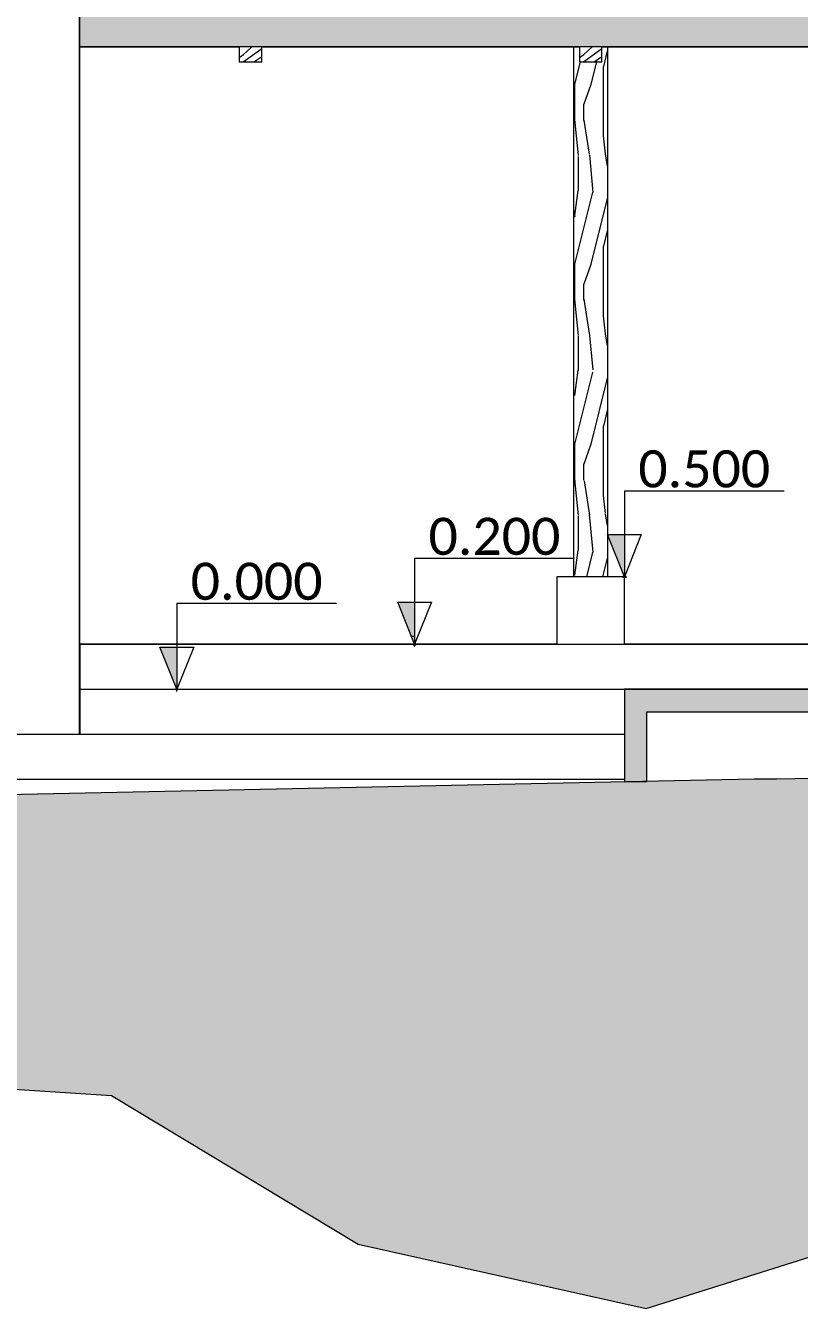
# Model space of a CAD drawing. Header units: metres. Extents: x -197 to 1099, y -24 to 14.
# Drawn here: x 605.21 to 608.65, y -2.75 to 2.95 of the extents above; entities that cross this region are included whole.
import ezdxf
from ezdxf.enums import TextEntityAlignment as Align

# ---------------------------------------------------------------- set-up
doc = ezdxf.new("R2010")
doc.units = ezdxf.units.M
doc.header["$LTSCALE"] = 0.001
doc.header["$PDMODE"] = 34
doc.header["$PDSIZE"] = 0.01
doc.layers.get('0').update_dxf_attribs({"lineweight": 13, "true_color": 0x000000})
for name, color, linetype, lineweight, true_color in [('Jach-Anotaciones-CalidaddeLínea  0.13', 7, 'Continuous', 13, 0x000000), ('Jach-Anotaciones-Hatch-Lum50%', 9, 'Continuous', 13, 0x808080), ('Jach-Anotaciones-Hatch-Lum80%', 250, 'Continuous', 13, 0x333333), ('JACH-Anotaciones-Textos-Lum75% @ 0.075', 7, 'Continuous', 13, 0x404040), ('JACH-Arq-Muros01-Carga', 7, 'Continuous', 25, 0x000000)]:
    doc.layers.add(name, color=color, linetype=linetype, lineweight=lineweight, true_color=true_color)
doc.styles.add('02a-Calibri-JACH(1.8mm)', font='calibri.ttf', dxfattribs={"height": 2.2})
pattern_1 = [(0, (169.421, 45.032), (0, 6.985), [5.08, -1.905]), (90, (169.421, 45.032), (-6.985, 4e-16), [5.08, -1.905])]

# ---------------------------------------------------------------- blocks, each defined once
blk = doc.blocks.new('*U507')
at = {"lineweight": 0, "ltscale": 100}
h = blk.add_hatch(dxfattribs=at)
h.set_pattern_fill('ANGLE', color=256)
h.set_pattern_definition(pattern_1)
h.paths.add_polyline_path([(0, 2.5), (0, 0), (1, 2.5)])
h = blk.add_hatch(color=256, dxfattribs=at)
h.dxf.hatch_style = 1
h.paths.add_polyline_path([(0, 2.5), (0, 0), (1, 2.5)])
for points in [[(0, 5.099), (-9.466, 5.099)], [(0, 5.099), (0, 1.25)]]:
    blk.add_lwpolyline(points, dxfattribs=at)
for points in [[(0, 0), (1, 2.5), (-1, 2.5)], [(0, 2.5), (0, 0), (1, 2.5)]]:
    blk.add_lwpolyline(points, close=True, dxfattribs=at)
blk.add_point((0, 0), dxfattribs=at)
at = {"lineweight": 0, "ltscale": 100, "style": '02a-Calibri-JACH(1.8mm)'}
blk.add_attdef('ALT', text='', height=2.2, dxfattribs=at).set_placement((-4.733, 6.401), align=Align.MIDDLE_CENTER)
blk = doc.blocks.new('*U508')
at = {"lineweight": 0, "ltscale": 100}
h = blk.add_hatch(dxfattribs=at)
h.set_pattern_fill('ANGLE', color=256)
h.set_pattern_definition(pattern_1)
h.paths.add_polyline_path([(0, 2.5), (0, 0), (1, 2.5)])
h = blk.add_hatch(color=256, dxfattribs=at)
h.dxf.hatch_style = 1
h.paths.add_polyline_path([(0, 2.5), (0, 0), (1, 2.5)])
for points in [[(0, 5.099), (-9.466, 5.099)], [(0, 5.099), (0, 1.25)]]:
    blk.add_lwpolyline(points, dxfattribs=at)
for points in [[(0, 0), (1, 2.5), (-1, 2.5)], [(0, 2.5), (0, 0), (1, 2.5)]]:
    blk.add_lwpolyline(points, close=True, dxfattribs=at)
blk.add_point((0, 0), dxfattribs=at)
at = {"lineweight": 0, "ltscale": 100, "style": '02a-Calibri-JACH(1.8mm)'}
blk.add_attdef('ALT', text='', height=2.2, dxfattribs=at).set_placement((-4.733, 6.401), align=Align.MIDDLE_CENTER)
blk = doc.blocks.new('*U360')
at = {"lineweight": 0, "ltscale": 100}
h = blk.add_hatch(dxfattribs=at)
h.set_pattern_fill('ANGLE', color=256)
h.set_pattern_definition(pattern_1)
h.paths.add_polyline_path([(0, 2.5), (0, 0), (1, 2.5)])
h = blk.add_hatch(color=256, dxfattribs=at)
h.dxf.hatch_style = 1
h.paths.add_polyline_path([(0, 2.5), (0, 0), (1, 2.5)])
for points in [[(0, 5.099), (-9.466, 5.099)], [(0, 5.099), (0, 1.25)]]:
    blk.add_lwpolyline(points, dxfattribs=at)
for points in [[(0, 0), (1, 2.5), (-1, 2.5)], [(0, 2.5), (0, 0), (1, 2.5)]]:
    blk.add_lwpolyline(points, close=True, dxfattribs=at)
blk.add_point((0, 0), dxfattribs=at)
at = {"lineweight": 0, "ltscale": 100, "style": '02a-Calibri-JACH(1.8mm)'}
blk.add_attdef('ALT', text='', height=2.2, dxfattribs=at).set_placement((-4.733, 6.401), align=Align.MIDDLE_CENTER)

msp = doc.modelspace()

# ---------------------------------------------------------------- hatches: boundary and pattern name
at = {"layer": 'Jach-Anotaciones-Hatch-Lum50%', "ltscale": 100}
h = msp.add_hatch(dxfattribs=at)
h.set_pattern_fill('218', color=256, scale=0.13, pattern_type=2)
h.set_pattern_definition([(0, (283.45113, 0.04875), (0.26, 0.13), [0.0325, -0.2275]), (0, (283.45113, 0.065), (0.26, 0.13), [0.0325, -0.0975]), (0, (283.58113, 0.08125), (0.26, 0.13), [0.0325, -0.2275]), (0, (283.38613, 0), (0.26, 0.13), [0.01625, -0.13, 0.01625, -0.0975]), (45, (283.40238, 0.0325), (0, 0.13), [0.02298097, -0.34471456]), (45, (283.38613, 0.08125), (0, 0.13), [0.016419, -0.35127653]), (45, (283.38613, 0.0975), (0, 0.13), [0.019695, -0.34800053]), (135, (283.54863, 0.0975), (1e-17, 0.13), [0.019695, -0.34800053]), (135, (283.54863, 0.08125), (1e-17, 0.13), [0.016419, -0.35127653]), (135, (283.53238, 0.0325), (1e-17, 0.13), [0.02298097, -0.34471456]), (26.56505, (283.41863, 0.0325), (-7e-12, 0.13), [0.036336105, -0.25435273]), (26.56505, (283.41863, 0.04875), (-7e-12, 0.13), [0.036336105, -0.25435273]), (26.56505, (283.35363, 0.065), (-7e-12, 0.13), [0.036336105, -0.25435273]), (26.56505, (283.35363, 0.08125), (-7e-12, 0.13), [0.036336105, -0.25435273]), (63.434949, (283.38613, 0), (7e-12, 0.13), [0.036336105, -0.54504157]), (63.434949, (283.40238, 0), (7e-12, 0.13), [0.036336105, -0.54504157]), (116.565051, (283.53238, 0), (-7e-12, 0.13), [0.036336105, -0.54504157]), (116.565051, (283.54863, 0), (-7e-12, 0.13), [0.036336105, -0.54504157]), (153.43495, (283.51613, 0.0325), (7e-12, 0.13), [0.036336105, -0.25435273]), (153.43495, (283.51613, 0.04875), (7e-12, 0.13), [0.036336105, -0.25435273]), (153.43495, (283.58113, 0.065), (7e-12, 0.13), [0.036336105, -0.25435273]), (153.43495, (283.58113, 0.08125), (7e-12, 0.13), [0.036336105, -0.25435273]), (82.8749837, (283.386128, 0), (6e-14, 0.13), [0.13101166, -1.96517535]), (97.1250163, (283.548628, 0), (-6e-14, 0.13), [0.13101166, -1.96517535])])
h.paths.add_polyline_path([(605.44577, 4.5), (622.52336, 4.5), (622.52336, 2.85783), (605.44577, 2.85783)])
h = msp.add_hatch(dxfattribs=at)
h.set_pattern_fill('WOOD_01', color=256, scale=0.65, angle=15, pattern_type=2)
h.set_pattern_definition([(15, (262.6135, 0.6092), (-0.1682324, 0.6278518), [0.13, -0.52]), (23.9726, (262.710648, 0.271812), (3.598878761, 1.637244577), [0.1250301, -12.3779689]), (20.7105, (262.694276, 0.3078), (5.482436252, 2.141934131), [0.1306487, -6.4017694]), (359.5779, (262.643806, 0.496156), (7.4110643642, -0.0329913203), [0.1955408, -19.358545]), (8.6599, (262.600846, 0.70671), (0.627851642, 0.168233715), [0.1177202, -5.7682794]), (0.0686, (262.715574, 0.353883), (2.679639248, 0.0450787525), [0.1009073, -9.9898058]), (3.6901, (262.39825, 0.65916), (0.62785191, 0.16823266), [0.2651493, -3.049213]), (20.7105, (262.72579, 0.215305), (5.482436252, 2.141934131), [0.0653244, -6.4670938]), (15, (262.64885, 0.4773), (-0.1682324, 0.6278518), [0.065, -0.585]), (15, (262.5031, 0.519), (-0.1682324, 0.6278518), [0.195, -0.455]), (26.3099, (262.60343, 0.64684), (2.343175057, 1.300779656), [0.066287, -3.2480754]), (17.7263, (262.60289, 0.397712), (12.3888042176, 3.9924969228), [0.1366547, -13.5288127]), (7.4054, (262.63933, 0.38729), (5.191045524, 0.7180111893), [0.0983625, -9.737921]), (15, (262.67187, 0.1403), (-0.1682324, 0.6278518), [0.13, -0.52]), (13.8309, (262.617493, 0.092077), (0.62785177293, 0.16823289234), [0.3185663, -31.538065]), (15, (262.4913, 0.56297), (-0.1682324, 0.6278518), [0.065, -0.585]), (15, (262.54064, 0.63), (-0.1682324, 0.6278518), [0.065, -0.585]), (15, (262.243, 0.6108), (-0.1682324, 0.6278518), [0.0975, -0.5525]), (5.5377, (262.40408, 0.68763), (0.62785177, 0.168232636), [0.1976897, -3.7561056]), (15, (262.20317, 0.6338), (-0.1682324, 0.6278518), [0.13, -0.52]), (15, (262.2855, 0.0502), (-0.1682324, 0.6278518), [0.0715, -0.5785]), (15, (262.5973, 0.1674), (-0.1682324, 0.6278518), [0.065, -0.585]), (15, (262.27205, 0.10046), (-0.1682324, 0.6278518), [0.1365, -0.5135]), (20.4403, (262.582164, 0.223926), (6.1102861815, 2.3101722548), [0.1371175, -13.5746468]), (15, (262.575, 0.27584), (-0.1682324, 0.6278518), [0.1235, -0.5265]), (15, (262.24514, 0.2009), (-0.1682324, 0.6278518), [0.0715, -0.5785]), (13.8309, (262.293561, 0.321557), (0.62785177293, 0.16823289234), [0.3185663, -31.538065]), (15, (262.3349, 0.3932), (-0.1682324, 0.6278518), [0.065, -0.585]), (15, (262.2671, 0.3952), (-0.1682324, 0.6278518), [0.065, -0.585]), (15, (262.51824, 0.4625), (-0.1682324, 0.6278518), [0.13, -0.52]), (15, (262.3893, 0.4414), (-0.1682324, 0.6278518), [0.065, -0.585]), (15, (262.24354, 0.4831), (-0.1682324, 0.6278518), [0.13, -0.52]), (34.6538, (262.48372, 0.26484), (6.2334412117, 4.361959957), [0.0966296, -9.5663139]), (26.3099, (262.32988, 0.41204), (2.343175057, 1.300779656), [0.066287, -3.2480754]), (26.3099, (262.58943, 0.44794), (2.343175057, 1.300779656), [0.066287, -3.2480754]), (20.7105, (262.33715, 0.636054), (5.482436252, 2.141934131), [0.0653244, -6.4670938]), (4.6952, (262.13074, 0.62785), (3.935342195, 0.381545815), [0.072672, -7.1945478]), (3.6901, (262.35458, 0.06873), (0.62785191, 0.16823266), [0.066287, -3.2480753]), (105, (262.4207, 0.073), (-0.6278518, -0.1682324), [0, -0.65]), (1.6076, (262.194666, 0.389268), (11.3464049135, 0.3485624666), [0.1403155, -13.8912501]), (26.3099, (262.5541, 0.57979), (2.343175057, 1.300779656), [0.066287, -3.2480754]), (25.3048, (262.66009, 0.18424), (2.9710270885, 1.469011164), [0.072672, -7.1945478]), (3.6901, (262.39771, 0.41003), (0.62785191, 0.16823266), [0.066287, -3.2480753]), (3.6901, (262.45209, 0.45824), (0.62785191, 0.16823266), [0.066287, -3.2480753]), (356.5651, (262.21149, 0.32648), (0.62785146, 0.16823308), [0.0822192, -1.9732609]), (0.9638, (262.22335, 0.55846), (0.62785133, 0.168233094), [0.2680021, -2.4120161]), (358.3008, (262.33715, 0.636054), (4.731426187, -0.078072991), [0.2035858, -6.5826117]), (15, (262.32874, 0.66745), (-0.1682324, 0.6278518), [0.078, -0.572]), (0.9638, (262.4039, 0.13579), (0.62785133, 0.168233094), [0.2680021, -2.4120161]), (0.9638, (262.32934, 0.16291), (0.62785133, 0.168233094), [0.2680021, -2.4120161]), (0.9638, (262.3142, 0.21942), (0.62785133, 0.168233094), [0.2680021, -2.4120161]), (4.6952, (262.171114, 0.47717), (3.935342195, 0.381545815), [0.072672, -7.1945478]), (0.9638, (262.36911, 0.51676), (0.62785133, 0.168233094), [0.1340007, -2.5460175]), (4.6952, (262.22495, 0.276255), (3.935342195, 0.381545815), [0.072672, -7.1945478]), (12.6141, (262.563207, 0.319786), (0.6278515468, 0.1682331402), [0.1561352, -15.4573998]), (4.6952, (262.46386, 0.414294), (3.935342195, 0.381545815), [0.072672, -7.1945478]), (27.5288, (262.53629, 0.42024), (2.343175187, 1.300780948), [0.0599267, -5.9327768]), (4.5626, (262.23336, 0.244862), (7.24283175154, 0.594861747), [0.2511561, -24.8644207]), (6.8699, (262.48372, 0.26484), (0.62785149, 0.168232137), [0.0919236, -4.5042699]), (19.7636, (262.297377, 0.282203), (6.7381386856, 2.478402583), [0.1565408, -7.6704953]), (15, (262.4447, 0.33514), (-0.1682324, 0.6278518), [0.2015, -0.4485]), (359.7449, (262.149244, 0.55879), (2.6796390645, 0.045078736), [0.0741117, -7.3370284]), (5.5377, (262.42073, 0.073), (0.62785177, 0.168232636), [0.1976897, -3.7561056]), (355.0169, (262.25355, 0.16952), (2.051787552, -0.123154245), [0.0760805, -7.5319738]), (15, (262.66285, 0.6762), (-0.1682324, 0.6278518), [0.0325, -0.6175]), (15, (262.7369, 0.39997), (-0.1682324, 0.6278518), [0.065, -0.585]), (26.3099, (262.79744, 0.17394), (2.343175057, 1.300779656), [0.066287, -3.2480754]), (15, (262.7869, 0.2384), (-0.1682324, 0.6278518), [0.117, -0.533]), (358.3008, (262.69145, 0.569486), (4.731426187, -0.078072991), [0.067862, -6.7183356]), (3.0207, (262.733057, 0.43932), (12.6022978979, 0.6843187953), [0.1196046, -21.8079186]), (105, (262.79744, 0.17394), (-0.6278518, -0.1682324), [0, -0.65]), (15, (262.85686, 0.2033), (-0.1682324, 0.6278518), [0.0585, -0.5915]), (15, (262.8249, 0.3226), (-0.1682324, 0.6278518), [0.0585, -0.5915]), (15, (262.8165, 0.354), (-0.1682324, 0.6278518), [0.0585, -0.5915]), (351.0376, (262.75928, 0.567474), (4.899657419, -0.705920321), [0.0640179, -6.3377353]), (3.5163, (262.739094, 0.642816), (3.30751745982, 0.21321249428), [0.0596947, -42.3900912]), (356.5651, (262.79966, 0.41679), (0.62785146, 0.16823308), [0.0616642, -1.9938152]), (2.4712, (262.717224, 0.72444), (3.307491449, 0.213310413), [0.0599268, -5.9327769])])
h.paths.add_polyline_path([(622.52336, -0.1), (622.52336, 0), (607.86937, 0), (607.86937, -0.41209), (607.96937, -0.40999), (607.96937, -0.1)])
at = {"layer": 'Jach-Anotaciones-Hatch-Lum80%', "ltscale": 100}
h = msp.add_hatch(dxfattribs=at)
h.set_pattern_fill('EARTH', color=256, scale=0.03, angle=45, double=1)
h.set_pattern_definition([(45, (283.33738, 0), (0, 0.26940768), [0.1905, -0.1905]), (45, (283.28686, 0.05051), (0, 0.26940768), [0.1905, -0.1905]), (45, (283.23635, 0.10103), (0, 0.26940768), [0.1905, -0.1905]), (135, (283.23635, 0.1347), (-0.26940768, 0), [0.1905, -0.1905]), (135, (283.28686, 0.18522), (-0.26940768, 0), [0.1905, -0.1905]), (135, (283.33738, 0.23573), (-0.26940768, 0), [0.1905, -0.1905])])
h.paths.add_polyline_path([(625.77571, -0.20093), (622.67333, -0.20093), (622.67333, -0.4), (622.52336, -0.4), (622.52336, -0.15), (608.44578, -0.4), (601.29433, -0.55), (601.29433, -0.6), (601.14437, -0.6), (600.207, -0.84931), (599.22561, -0.87644), (598.8784, -0.82063), (598.96012, -1.46036), (599.35508, -1.58287), (599.96115, -1.63731), (600.53998, -1.51481), (601.01537, -1.78928), (601.69083, -1.78023), (602.13347, -1.82787), (602.95064, -2.01162), (603.4818, -1.79384), (604.12873, -1.71217), (605.58933, -1.80791), (606.6857, -2.46805), (607.96593, -2.75389), (608.93973, -2.44764), (609.72966, -2.15499), (610.65579, -1.90319), (612.49212, -1.31081), (613.34334, -1.68512), (615.4067, -1.92332), (616.28516, -1.82124), (617.00019, -1.67832), (618.54185, -2.12668), (619.50202, -2.09265), (620.43496, -1.60265), (621.76967, -1.64348), (622.06931, -1.20792), (623.26517, -0.79865), (625.06281, -1.32128), (626.1414, -0.95108)])

# ---------------------------------------------------------------- linework, layer by layer
at = {"layer": 'Jach-Anotaciones-CalidaddeLínea  0.13', "ltscale": 100}
for points in [[(601.14437, 0.2), (601.14437, 6.6), (605.44577, 6.6), (605.44577, 0.2)], [(605.44577, 0), (619.23437, 0)], [(622.52336, -0.15), (608.54578, -0.4), (608.44578, -0.4), (601.29433, -0.55)], [(601.59433, -0.2), (607.86937, -0.2)], [(601.59433, -0.4), (607.86937, -0.4)], [(604.12873, -1.71217), (605.58933, -1.80791), (606.6857, -2.46805), (607.96593, -2.75389), (608.93973, -2.44764), (609.72966, -2.15499), (610.65579, -1.90319), (612.49212, -1.31081)]]:
    msp.add_lwpolyline(points, dxfattribs=at)
for points in [[(605.44577, 4.5), (622.52336, 4.5), (622.52336, 2.85783), (605.44577, 2.85783)], [(605.44577, 2.85783), (622.52336, 2.85783), (622.52336, 0.2), (605.44577, 0.2)], [(622.52336, -0.1), (622.52336, 0), (607.86937, 0), (607.86937, -0.41209), (607.96937, -0.40999), (607.96937, -0.1)]]:
    msp.add_lwpolyline(points, close=True, dxfattribs=at)
at = {"layer": 'JACH-Arq-Muros01-Carga', "ltscale": 100}
msp.add_lwpolyline([(605.44577, 0.2), (605.44577, -0.2)], dxfattribs=at)

# ---------------------------------------------------------------- block references
at = {"layer": 'JACH-Anotaciones-Textos-Lum75% @ 0.075', "ltscale": 100}
ref = msp.add_blockref('*U508', (605.87917, 0), dxfattribs=dict(at, xscale=-0.075, yscale=0.075, zscale=0.075))
ref.add_attrib('ALT', '0.000', dxfattribs={"layer": '0', "lineweight": 0, "ltscale": 100, "height": 0.165, "style": '02a-Calibri-JACH(1.8mm)'}).set_placement((606.23413, 0.48006), align=Align.MIDDLE_CENTER)

# ---------------------------------------------------------------- next in the draw order: wipeouts: each hides what was drawn before it
at = {"ltscale": 100}
for points in [[(606.15687, 2.79057), (606.25687, 2.79057), (606.25687, 2.85783), (606.15687, 2.85783)], [(607.64437, 2.85783), (607.79437, 2.85783), (607.79437, 0.50002), (607.64437, 0.50002)]]:
    msp.add_wipeout(points, dxfattribs=at).dxf.layer = 'Jach-Anotaciones-CalidaddeLínea  0.13'

# ---------------------------------------------------------------- next in the draw order: hatches: boundary and pattern name
at = {"layer": 'Jach-Anotaciones-Hatch-Lum50%', "ltscale": 100}
h = msp.add_hatch(dxfattribs=at)
h.set_pattern_fill('WOOD_01', color=256, scale=0.6, angle=45, pattern_type=2)
h.set_pattern_definition([(45, (281.7952, 0.6879), (-0.4242641, 0.4242641), [0.12, -0.48]), (53.9726, (282.028525, 0.463012), (2.1213213634, 2.969847486), [0.1154124, -11.4258174]), (50.7105, (281.998826, 0.484225), (3.394118772, 4.242634612), [0.1205988, -5.9093256]), (29.5779, (281.871547, 0.611504), (5.9396913864, 3.3941177175), [0.1804992, -17.8694262]), (38.6599, (281.740025, 0.76), (0.424263336, 0.42426507), [0.1086648, -5.3245656]), (30.0686, (281.994584, 0.530894), (2.121319648, 1.2727928944), [0.0931452, -9.2213592]), (33.6901, (281.60002, 0.62847), (0.424264035, 0.42426435), [0.2447532, -2.8146582]), (50.7105, (282.06671, 0.42483), (3.394118772, 4.242634612), [0.0602994, -5.969625]), (45, (281.8843, 0.5988), (-0.4242641, 0.4242641), [0.06, -0.54]), (45, (281.7485, 0.56484), (-0.4242641, 0.4242641), [0.18, -0.42]), (56.3099, (281.76972, 0.71333), (1.272793197, 2.12131916), [0.061188, -2.9982234]), (47.7263, (281.884275, 0.513924), (8.0610191202, 8.9095438786), [0.1261428, -12.4881348]), (37.4054, (281.918216, 0.52241), (3.8183738783, 2.9698511006), [0.0907962, -8.9888502]), (45, (282.0582, 0.34), (-0.4242641, 0.4242641), [0.12, -0.48]), (43.8309, (282.03701, 0.276336), (0.4242638206, 0.4242644723), [0.2940612, -29.11206]), (45, (281.7188, 0.59453), (-0.4242641, 0.4242641), [0.06, -0.54]), (45, (281.7273, 0.6709), (-0.4242641, 0.4242641), [0.06, -0.54]), (45, (281.4982, 0.51817), (-0.4242641, 0.4242641), [0.09, -0.51]), (35.5377, (281.59153, 0.65393), (0.424263937, 0.424264266), [0.1824828, -3.4671744]), (45, (281.45577, 0.51817), (-0.4242641, 0.4242641), [0.12, -0.48]), (45, (281.79094, 0.08966), (-0.4242641, 0.4242641), [0.066, -0.534]), (45, (281.9861, 0.32725), (-0.4242641, 0.4242641), [0.06, -0.54]), (45, (281.757, 0.1236), (-0.4242641, 0.4242641), [0.126, -0.474]), (50.4403, (281.947915, 0.36543), (3.8183787048, 4.666902416), [0.12657, -12.5304432]), (45, (281.9182, 0.4036), (-0.4242641, 0.4242641), [0.114, -0.486]), (45, (281.6891, 0.1915), (-0.4242641, 0.4242641), [0.066, -0.534]), (43.8309, (281.672143, 0.310277), (0.4242638206, 0.4242644723), [0.2940612, -29.11206]), (45, (281.67214, 0.38664), (-0.4242641, 0.4242641), [0.06, -0.54]), (45, (281.617, 0.35695), (-0.4242641, 0.4242641), [0.06, -0.54]), (45, (281.7867, 0.52665), (-0.4242641, 0.4242641), [0.12, -0.48]), (45, (281.69336, 0.4503), (-0.4242641, 0.4242641), [0.06, -0.54]), (45, (281.5576, 0.41634), (-0.4242641, 0.4242641), [0.12, -0.48]), (64.6538, (281.850334, 0.352703), (2.9698508897, 6.363958836), [0.0891966, -8.8304436]), (56.3099, (281.65942, 0.39937), (1.272793197, 2.12131916), [0.061188, -2.9982234]), (56.3099, (281.85033, 0.54786), (1.272793197, 2.12131916), [0.061188, -2.9982234]), (50.7105, (281.561834, 0.581806), (3.394118772, 4.242634612), [0.0602994, -5.969625]), (34.6952, (281.400614, 0.47998), (2.969846221, 2.121322584), [0.0670818, -6.641121]), (33.6901, (281.83761, 0.13633), (0.424264035, 0.42426435), [0.061188, -2.9982234]), (135, (281.8885, 0.17027), (-0.4242641, -0.4242641), [0, -0.6]), (31.6076, (281.561834, 0.318762), (8.9095326123, 5.5154459148), [0.129522, -12.8226924]), (56.3099, (281.76124, 0.63696), (1.272793197, 2.12131916), [0.061188, -2.9982234]), (55.3048, (282.028525, 0.369674), (1.697057863, 2.545582644), [0.0670818, -6.641121]), (33.6901, (281.71457, 0.42907), (0.424264035, 0.42426435), [0.061188, -2.9982234]), (33.6901, (281.73578, 0.49271), (0.424264035, 0.42426435), [0.061188, -2.9982234]), (26.5651, (281.60426, 0.27634), (0.42426348, 0.42426448), [0.0758946, -1.8214716]), (30.9638, (281.50668, 0.46725), (0.424263374, 0.42426443), [0.2473866, -2.2264764]), (28.3008, (281.561834, 0.581806), (3.818373941, 2.121322985), [0.1879254, -6.076257]), (45, (281.5406, 0.603), (-0.4242641, 0.4242641), [0.072, -0.528]), (30.9638, (281.84609, 0.2127), (0.424263374, 0.42426443), [0.2473866, -2.2264764]), (30.9638, (281.77397, 0.19997), (0.424263374, 0.42426443), [0.2473866, -2.2264764]), (30.9638, (281.73578, 0.23815), (0.424263374, 0.42426443), [0.2473866, -2.2264764]), (34.6952, (281.50244, 0.37816), (2.969846221, 2.121322584), [0.0670818, -6.641121]), (30.9638, (281.64244, 0.5012), (0.424263374, 0.42426443), [0.123693, -2.35017]), (34.6952, (281.6382, 0.242395), (2.969846221, 2.121322584), [0.0670818, -6.641121]), (42.6141, (281.888518, 0.433313), (0.4242635254, 0.424264566), [0.1441248, -14.268369]), (34.6952, (281.76548, 0.46301), (2.969846221, 2.121322584), [0.0670818, -6.641121]), (57.5288, (281.820636, 0.501196), (1.272792705, 2.121320251), [0.055317, -5.4764094]), (34.5626, (281.659415, 0.221181), (5.5154265403, 3.8183827019), [0.2318364, -22.951773]), (36.8699, (281.85033, 0.3527), (0.424263943, 0.424263737), [0.0848526, -4.1577876]), (49.7636, (281.693356, 0.28058), (4.2426442934, 5.0911651756), [0.1444992, -7.0804572]), (45, (281.7867, 0.3909), (-0.4242641, 0.4242641), [0.186, -0.414]), (29.7449, (281.447283, 0.433313), (2.121319509, 1.272792796), [0.0684108, -6.7726416]), (35.5377, (281.88852, 0.17027), (0.424263937, 0.424264266), [0.1824828, -3.4671744]), (25.0169, (281.710327, 0.17027), (1.6970559375, 0.848528373), [0.0702282, -6.9525912]), (45, (281.80366, 0.76424), (-0.4242641, 0.4242641), [0.03, -0.57]), (45, (281.99034, 0.57756), (-0.4242641, 0.4242641), [0.06, -0.54]), (56.3099, (282.14308, 0.42483), (1.272793197, 2.12131916), [0.061188, -2.9982234]), (45, (282.1049, 0.4715), (-0.4242641, 0.4242641), [0.108, -0.492]), (28.3008, (281.87579, 0.692114), (3.818373941, 2.121322985), [0.0626418, -6.2015406]), (33.0207, (281.969128, 0.607262), (9.7585391335, 6.3634951477), [0.1104042, -20.1303864]), (135, (282.1431, 0.4248), (-0.4242641, -0.4242641), [0, -0.6]), (45, (282.177, 0.47574), (-0.4242641, 0.4242641), [0.054, -0.546]), (45, (282.0964, 0.55635), (-0.4242641, 0.4242641), [0.054, -0.546]), (45, (282.0752, 0.57756), (-0.4242641, 0.4242641), [0.054, -0.546]), (21.0376, (281.930944, 0.72181), (4.242635036, 1.69706195), [0.0590934, -5.8502172]), (33.5163, (281.8800325, 0.772725), (2.54565036602, 1.6969903074), [0.0551028, -39.129315]), (26.5651, (282.03277, 0.61999), (0.42426348, 0.42426448), [0.0569208, -1.8404448]), (32.4712, (281.82488, 0.82788), (2.54558438, 1.697056579), [0.055317, -5.4764094])])
h.paths.add_polyline_path([(606.15687, 2.79057), (606.25687, 2.79057), (606.25687, 2.85783), (606.15687, 2.85783)])

# ---------------------------------------------------------------- next in the draw order: linework, layer by layer
at = {"layer": 'Jach-Anotaciones-CalidaddeLínea  0.13', "ltscale": 100}
for points in [[(606.15687, 2.79057), (606.25687, 2.79057), (606.25687, 2.85783), (606.15687, 2.85783)], [(607.64437, 2.85783), (607.79437, 2.85783), (607.79437, 0.50002), (607.64437, 0.50002)]]:
    msp.add_lwpolyline(points, close=True, dxfattribs=at)

# ---------------------------------------------------------------- next in the draw order: wipeouts: each hides what was drawn before it
at = {"ltscale": 100}
msp.add_wipeout([(607.56937, 0.2), (607.86937, 0.2), (607.86937, 0.50002), (607.56937, 0.50002)], dxfattribs=at).dxf.layer = 'Jach-Anotaciones-CalidaddeLínea  0.13'

# ---------------------------------------------------------------- next in the draw order: hatches: boundary and pattern name
at = {"layer": 'Jach-Anotaciones-Hatch-Lum50%', "ltscale": 100}
h = msp.add_hatch(dxfattribs=at)
h.set_pattern_fill('WOOD_01', color=256, scale=0.8, angle=90, pattern_type=2)
h.set_pattern_definition([(90, (408.8788, 0.768), (-0.8, 5e-17), [0.16, -0.64]), (98.9726, (409.310795, 0.776), (-0.7999981005, 4.8000000235), [0.1538832, -15.2344232]), (95.7105, (409.262795, 0.768), (-0.799988406, 7.20000014), [0.1607984, -7.8791008]), (74.5779, (409.022795, 0.768), (2.399989871, 8.7999996156), [0.2406656, -23.8259016]), (83.6599, (408.758795, 0.784), (-1.634e-06, 0.800000253), [0.1448864, -7.0994208]), (75.0686, (409.214795, 0.808), (0.799998696, 3.199999993), [0.1241936, -12.2951456]), (78.6901, (408.7508, 0.528), (-3e-07, 0.80000023), [0.3263376, -3.7528776]), (95.7105, (409.382795, 0.776), (-0.799988406, 7.20000014), [0.0803992, -7.9595]), (90, (409.0468, 0.768), (-0.8, 5e-17), [0.08, -0.72]), (90, (408.9508, 0.608), (-0.8, 5e-17), [0.24, -0.56]), (101.3099, (408.8308, 0.768), (-0.79999795, 3.19999982), [0.081584, -3.9976312]), (92.7263, (409.126795, 0.688), (-0.799996814, 16.000000236), [0.1681904, -16.6508464]), (82.4054, (409.150795, 0.728), (0.799994947, 6.399999886), [0.1210616, -11.9851336]), (90, (409.4548, 0.688), (-0.8, 5e-17), [0.16, -0.64]), (88.8309, (409.494795, 0.608), (-6.144e-07, 0.8000001466), [0.3920816, -38.81608]), (90, (408.8948, 0.608), (-0.8, 5e-17), [0.08, -0.72]), (90, (408.8308, 0.688), (-0.8, 5e-17), [0.08, -0.72]), (90, (408.7588, 0.328), (-0.8, 5e-17), [0.12, -0.68]), (80.5377, (408.7188, 0.544), (-3.1e-07, 0.80000006), [0.2433104, -4.6228992]), (90, (408.7188, 0.288), (-0.8, 5e-17), [0.16, -0.64]), (90, (409.4388, 0.2), (-0.8, 5e-17), [0.088, -0.712]), (90, (409.3988, 0.608), (-0.8, 5e-17), [0.08, -0.72]), (90, (409.3748, 0.2), (-0.8, 5e-17), [0.168, -0.632]), (95.4403, (409.326795, 0.608), (-0.799995827, 7.999999761), [0.16876, -16.7072576]), (90, (409.2628, 0.616), (-0.8, 5e-17), [0.152, -0.648]), (90, (409.2468, 0.2), (-0.8, 5e-17), [0.088, -0.712]), (88.8309, (409.118795, 0.296), (-6.144e-07, 0.8000001466), [0.3920816, -38.81608]), (90, (409.0468, 0.368), (-0.8, 5e-17), [0.08, -0.72]), (90, (409.0228, 0.288), (-0.8, 5e-17), [0.08, -0.72]), (90, (409.0228, 0.608), (-0.8, 5e-17), [0.16, -0.64]), (90, (409.0068, 0.448), (-0.8, 5e-17), [0.08, -0.72]), (90, (408.9108, 0.288), (-0.8, 5e-17), [0.16, -0.64]), (109.6538, (409.246795, 0.504), (-3.19999566, 8.800000202), [0.1189288, -11.7739248]), (101.3099, (409.0228, 0.368), (-0.79999795, 3.19999982), [0.081584, -3.9976312]), (101.3099, (409.0628, 0.688), (-0.79999795, 3.19999982), [0.081584, -3.9976312]), (95.7105, (408.758795, 0.448), (-0.799988406, 7.20000014), [0.0803992, -7.9595]), (79.6952, (408.702795, 0.2), (0.799995757, 4.799999982), [0.0894424, -8.854828]), (78.6901, (409.4388, 0.288), (-3e-07, 0.80000023), [0.081584, -3.9976312]), (180, (409.4548, 0.368), (-1e-16, -0.8), [0, -0.8]), (76.6076, (409.006795, 0.2), (3.1999756264, 13.60000018), [0.172696, -17.0969232]), (101.3099, (408.8948, 0.688), (-0.79999795, 3.19999982), [0.081584, -3.9976312]), (100.3048, (409.398795, 0.688), (-0.799996835, 3.99999983), [0.0894424, -8.854828]), (78.6901, (409.0468, 0.448), (-3e-07, 0.80000023), [0.081584, -3.9976312]), (78.6901, (409.0068, 0.528), (-3e-07, 0.80000023), [0.081584, -3.9976312]), (71.5651, (409.0868, 0.2), (-9.3e-07, 0.79999983), [0.1011928, -2.4286288]), (75.9638, (408.8148, 0.288), (-1e-06, 0.79999968), [0.3298488, -2.9686352]), (73.3008, (408.758795, 0.448), (1.599994986, 5.599999966), [0.2505672, -8.101676]), (90, (408.7188, 0.448), (-0.8, 5e-17), [0.096, -0.704]), (75.9638, (409.3748, 0.368), (-1e-06, 0.79999968), [0.3298488, -2.9686352]), (75.9638, (409.3188, 0.288), (-1e-06, 0.79999968), [0.3298488, -2.9686352]), (75.9638, (409.2468, 0.288), (-1e-06, 0.79999968), [0.3298488, -2.9686352]), (79.6952, (408.894795, 0.2), (0.799995757, 4.799999982), [0.0894424, -8.854828]), (75.9638, (408.9108, 0.448), (-1e-06, 0.79999968), [0.164924, -3.13356]), (79.6952, (409.150795, 0.2), (0.799995757, 4.799999982), [0.0894424, -8.854828]), (87.6141, (409.206795, 0.616), (-9.81e-07, 0.799999957), [0.1921664, -19.024492]), (79.6952, (409.062795, 0.528), (0.799995757, 4.799999982), [0.0894424, -8.854828]), (102.5288, (409.078795, 0.616), (-0.799999443, 3.200000383), [0.073756, -7.3018792]), (79.5626, (409.190795, 0.2), (1.5999882748, 8.799999746), [0.3091152, -30.602364]), (81.8699, (409.2468, 0.504), (1.93e-07, 0.79999957), [0.1131368, -5.5437168]), (94.7636, (409.166795, 0.288), (-0.79999316, 8.79999996), [0.1926656, -9.4406096]), (90, (409.1508, 0.48), (-0.8, 5e-17), [0.248, -0.552]), (74.7449, (408.790795, 0.2), (0.799998657, 3.19999977), [0.0912144, -9.0301888]), (80.5377, (409.4548, 0.368), (-3.1e-07, 0.80000006), [0.2433104, -4.6228992]), (70.0169, (409.286795, 0.2), (0.79999946, 2.399999904), [0.0936376, -9.2701216]), (90, (408.8148, 0.848), (-0.8, 5e-17), [0.04, -0.76]), (90, (409.1668, 0.848), (-0.8, 5e-17), [0.08, -0.72]), (101.3099, (409.4548, 0.848), (-0.79999795, 3.19999982), [0.081584, -3.9976312]), (90, (409.3748, 0.856), (-0.8, 5e-17), [0.144, -0.656]), (73.3008, (408.950795, 0.848), (1.599994986, 5.599999966), [0.0835224, -8.2687208]), (78.0207, (409.118795, 0.856), (3.2008781664, 15.199999689), [0.1472056, -26.8405152]), (180, (409.4548, 0.848), (-1e-16, -0.8), [0, -0.8]), (90, (409.4388, 0.928), (-0.8, 5e-17), [0.072, -0.728]), (90, (409.2868, 0.928), (-0.8, 5e-17), [0.072, -0.728]), (90, (409.2468, 0.928), (-0.8, 5e-17), [0.072, -0.728]), (66.0376, (408.974795, 0.928), (2.39998932, 5.600000022), [0.0787912, -7.8002896]), (78.5163, (408.878795, 0.928), (0.8001243765, 3.9999999871), [0.0734704, -52.17242]), (71.5651, (409.1668, 0.928), (-9.3e-07, 0.79999983), [0.0758944, -2.4539264]), (77.4712, (408.774795, 0.928), (0.799999682, 4.000000256), [0.073756, -7.3018792])])
h.paths.add_polyline_path([(607.64437, 2.85783), (607.79437, 2.85783), (607.79437, 0.50002), (607.64437, 0.50002)])

# ---------------------------------------------------------------- next in the draw order: linework, layer by layer
at = {"layer": 'Jach-Anotaciones-CalidaddeLínea  0.13', "ltscale": 100}
msp.add_lwpolyline([(607.56937, 0.2), (607.86937, 0.2), (607.86937, 0.50002), (607.56937, 0.50002)], close=True, dxfattribs=at)
msp.add_lwpolyline([(605.44577, 0.2), (622.52336, 0.2)], dxfattribs=at)

# ---------------------------------------------------------------- next in the draw order: block references
at = {"layer": 'JACH-Anotaciones-Textos-Lum75% @ 0.075', "ltscale": 100}
ref = msp.add_blockref('*U360', (607.86937, 0.50002), dxfattribs=dict(at, xscale=-0.075, yscale=0.075, zscale=0.075))
ref.add_attrib('ALT', '0.500', dxfattribs={"layer": '0', "lineweight": 0, "ltscale": 100, "height": 0.165, "style": '02a-Calibri-JACH(1.8mm)'}).set_placement((608.22433, 0.98008), align=Align.MIDDLE_CENTER)
ref = msp.add_blockref('*U507', (606.93656, 0.2), dxfattribs=dict(at, xscale=-0.075, yscale=0.075, zscale=0.075))
ref.add_attrib('ALT', '0.200', dxfattribs={"layer": '0', "lineweight": 0, "ltscale": 100, "height": 0.165, "style": '02a-Calibri-JACH(1.8mm)'}).set_placement((607.29152, 0.68006), align=Align.MIDDLE_CENTER)

# ---------------------------------------------------------------- next in the draw order: wipeouts: each hides what was drawn before it
at = {"ltscale": 100}
msp.add_wipeout([(607.66937, 2.79057), (607.76937, 2.79057), (607.76937, 2.85783), (607.66937, 2.85783)], dxfattribs=at).dxf.layer = 'Jach-Anotaciones-CalidaddeLínea  0.13'

# ---------------------------------------------------------------- next in the draw order: hatches: boundary and pattern name
at = {"layer": 'Jach-Anotaciones-Hatch-Lum50%', "ltscale": 100}
h = msp.add_hatch(dxfattribs=at)
h.set_pattern_fill('WOOD_01', color=256, scale=0.6, angle=45, pattern_type=2)
h.set_pattern_definition([(45, (283.3077, 0.6879), (-0.4242641, 0.4242641), [0.12, -0.48]), (53.9726, (283.541025, 0.463012), (2.1213213634, 2.969847486), [0.1154124, -11.4258174]), (50.7105, (283.511326, 0.484225), (3.394118772, 4.242634612), [0.1205988, -5.9093256]), (29.5779, (283.384047, 0.611504), (5.9396913864, 3.3941177175), [0.1804992, -17.8694262]), (38.6599, (283.252525, 0.76), (0.424263336, 0.42426507), [0.1086648, -5.3245656]), (30.0686, (283.507084, 0.530894), (2.121319648, 1.2727928944), [0.0931452, -9.2213592]), (33.6901, (283.11252, 0.62847), (0.424264035, 0.42426435), [0.2447532, -2.8146582]), (50.7105, (283.57921, 0.42483), (3.394118772, 4.242634612), [0.0602994, -5.969625]), (45, (283.3968, 0.5988), (-0.4242641, 0.4242641), [0.06, -0.54]), (45, (283.261, 0.56484), (-0.4242641, 0.4242641), [0.18, -0.42]), (56.3099, (283.28222, 0.71333), (1.272793197, 2.12131916), [0.061188, -2.9982234]), (47.7263, (283.396775, 0.513924), (8.0610191202, 8.9095438786), [0.1261428, -12.4881348]), (37.4054, (283.430716, 0.52241), (3.8183738783, 2.9698511006), [0.0907962, -8.9888502]), (45, (283.5707, 0.34), (-0.4242641, 0.4242641), [0.12, -0.48]), (43.8309, (283.54951, 0.276336), (0.4242638206, 0.4242644723), [0.2940612, -29.11206]), (45, (283.2313, 0.59453), (-0.4242641, 0.4242641), [0.06, -0.54]), (45, (283.2398, 0.6709), (-0.4242641, 0.4242641), [0.06, -0.54]), (45, (283.0107, 0.51817), (-0.4242641, 0.4242641), [0.09, -0.51]), (35.5377, (283.10403, 0.65393), (0.424263937, 0.424264266), [0.1824828, -3.4671744]), (45, (282.96827, 0.51817), (-0.4242641, 0.4242641), [0.12, -0.48]), (45, (283.30344, 0.08966), (-0.4242641, 0.4242641), [0.066, -0.534]), (45, (283.4986, 0.32725), (-0.4242641, 0.4242641), [0.06, -0.54]), (45, (283.2695, 0.1236), (-0.4242641, 0.4242641), [0.126, -0.474]), (50.4403, (283.460415, 0.36543), (3.8183787048, 4.666902416), [0.12657, -12.5304432]), (45, (283.4307, 0.4036), (-0.4242641, 0.4242641), [0.114, -0.486]), (45, (283.2016, 0.1915), (-0.4242641, 0.4242641), [0.066, -0.534]), (43.8309, (283.184643, 0.310277), (0.4242638206, 0.4242644723), [0.2940612, -29.11206]), (45, (283.18464, 0.38664), (-0.4242641, 0.4242641), [0.06, -0.54]), (45, (283.1295, 0.35695), (-0.4242641, 0.4242641), [0.06, -0.54]), (45, (283.2992, 0.52665), (-0.4242641, 0.4242641), [0.12, -0.48]), (45, (283.20586, 0.4503), (-0.4242641, 0.4242641), [0.06, -0.54]), (45, (283.0701, 0.41634), (-0.4242641, 0.4242641), [0.12, -0.48]), (64.6538, (283.362834, 0.352703), (2.9698508897, 6.363958836), [0.0891966, -8.8304436]), (56.3099, (283.17192, 0.39937), (1.272793197, 2.12131916), [0.061188, -2.9982234]), (56.3099, (283.36283, 0.54786), (1.272793197, 2.12131916), [0.061188, -2.9982234]), (50.7105, (283.074334, 0.581806), (3.394118772, 4.242634612), [0.0602994, -5.969625]), (34.6952, (282.913114, 0.47998), (2.969846221, 2.121322584), [0.0670818, -6.641121]), (33.6901, (283.35011, 0.13633), (0.424264035, 0.42426435), [0.061188, -2.9982234]), (135, (283.401, 0.17027), (-0.4242641, -0.4242641), [0, -0.6]), (31.6076, (283.074334, 0.318762), (8.9095326123, 5.5154459148), [0.129522, -12.8226924]), (56.3099, (283.27374, 0.63696), (1.272793197, 2.12131916), [0.061188, -2.9982234]), (55.3048, (283.541025, 0.369674), (1.697057863, 2.545582644), [0.0670818, -6.641121]), (33.6901, (283.22707, 0.42907), (0.424264035, 0.42426435), [0.061188, -2.9982234]), (33.6901, (283.24828, 0.49271), (0.424264035, 0.42426435), [0.061188, -2.9982234]), (26.5651, (283.11676, 0.27634), (0.42426348, 0.42426448), [0.0758946, -1.8214716]), (30.9638, (283.01918, 0.46725), (0.424263374, 0.42426443), [0.2473866, -2.2264764]), (28.3008, (283.074334, 0.581806), (3.818373941, 2.121322985), [0.1879254, -6.076257]), (45, (283.0531, 0.603), (-0.4242641, 0.4242641), [0.072, -0.528]), (30.9638, (283.35859, 0.2127), (0.424263374, 0.42426443), [0.2473866, -2.2264764]), (30.9638, (283.28647, 0.19997), (0.424263374, 0.42426443), [0.2473866, -2.2264764]), (30.9638, (283.24828, 0.23815), (0.424263374, 0.42426443), [0.2473866, -2.2264764]), (34.6952, (283.01494, 0.37816), (2.969846221, 2.121322584), [0.0670818, -6.641121]), (30.9638, (283.15494, 0.5012), (0.424263374, 0.42426443), [0.123693, -2.35017]), (34.6952, (283.1507, 0.242395), (2.969846221, 2.121322584), [0.0670818, -6.641121]), (42.6141, (283.401018, 0.433313), (0.4242635254, 0.424264566), [0.1441248, -14.268369]), (34.6952, (283.27798, 0.46301), (2.969846221, 2.121322584), [0.0670818, -6.641121]), (57.5288, (283.333136, 0.501196), (1.272792705, 2.121320251), [0.055317, -5.4764094]), (34.5626, (283.171915, 0.221181), (5.5154265403, 3.8183827019), [0.2318364, -22.951773]), (36.8699, (283.36283, 0.3527), (0.424263943, 0.424263737), [0.0848526, -4.1577876]), (49.7636, (283.205856, 0.28058), (4.2426442934, 5.0911651756), [0.1444992, -7.0804572]), (45, (283.2992, 0.3909), (-0.4242641, 0.4242641), [0.186, -0.414]), (29.7449, (282.959783, 0.433313), (2.121319509, 1.272792796), [0.0684108, -6.7726416]), (35.5377, (283.40102, 0.17027), (0.424263937, 0.424264266), [0.1824828, -3.4671744]), (25.0169, (283.222827, 0.17027), (1.6970559375, 0.848528373), [0.0702282, -6.9525912]), (45, (283.31616, 0.76424), (-0.4242641, 0.4242641), [0.03, -0.57]), (45, (283.50284, 0.57756), (-0.4242641, 0.4242641), [0.06, -0.54]), (56.3099, (283.65558, 0.42483), (1.272793197, 2.12131916), [0.061188, -2.9982234]), (45, (283.6174, 0.4715), (-0.4242641, 0.4242641), [0.108, -0.492]), (28.3008, (283.38829, 0.692114), (3.818373941, 2.121322985), [0.0626418, -6.2015406]), (33.0207, (283.481628, 0.607262), (9.7585391335, 6.3634951477), [0.1104042, -20.1303864]), (135, (283.6556, 0.4248), (-0.4242641, -0.4242641), [0, -0.6]), (45, (283.6895, 0.47574), (-0.4242641, 0.4242641), [0.054, -0.546]), (45, (283.6089, 0.55635), (-0.4242641, 0.4242641), [0.054, -0.546]), (45, (283.5877, 0.57756), (-0.4242641, 0.4242641), [0.054, -0.546]), (21.0376, (283.443444, 0.72181), (4.242635036, 1.69706195), [0.0590934, -5.8502172]), (33.5163, (283.3925325, 0.772725), (2.54565036602, 1.6969903074), [0.0551028, -39.129315]), (26.5651, (283.54527, 0.61999), (0.42426348, 0.42426448), [0.0569208, -1.8404448]), (32.4712, (283.33738, 0.82788), (2.54558438, 1.697056579), [0.055317, -5.4764094])])
h.paths.add_polyline_path([(607.66937, 2.79057), (607.76937, 2.79057), (607.76937, 2.85783), (607.66937, 2.85783)])

# ---------------------------------------------------------------- next in the draw order: linework, layer by layer
at = {"layer": 'Jach-Anotaciones-CalidaddeLínea  0.13', "ltscale": 100}
msp.add_lwpolyline([(607.66937, 2.79057), (607.76937, 2.79057), (607.76937, 2.85783), (607.66937, 2.85783)], close=True, dxfattribs=at)

doc.saveas('drawing.dxf')
